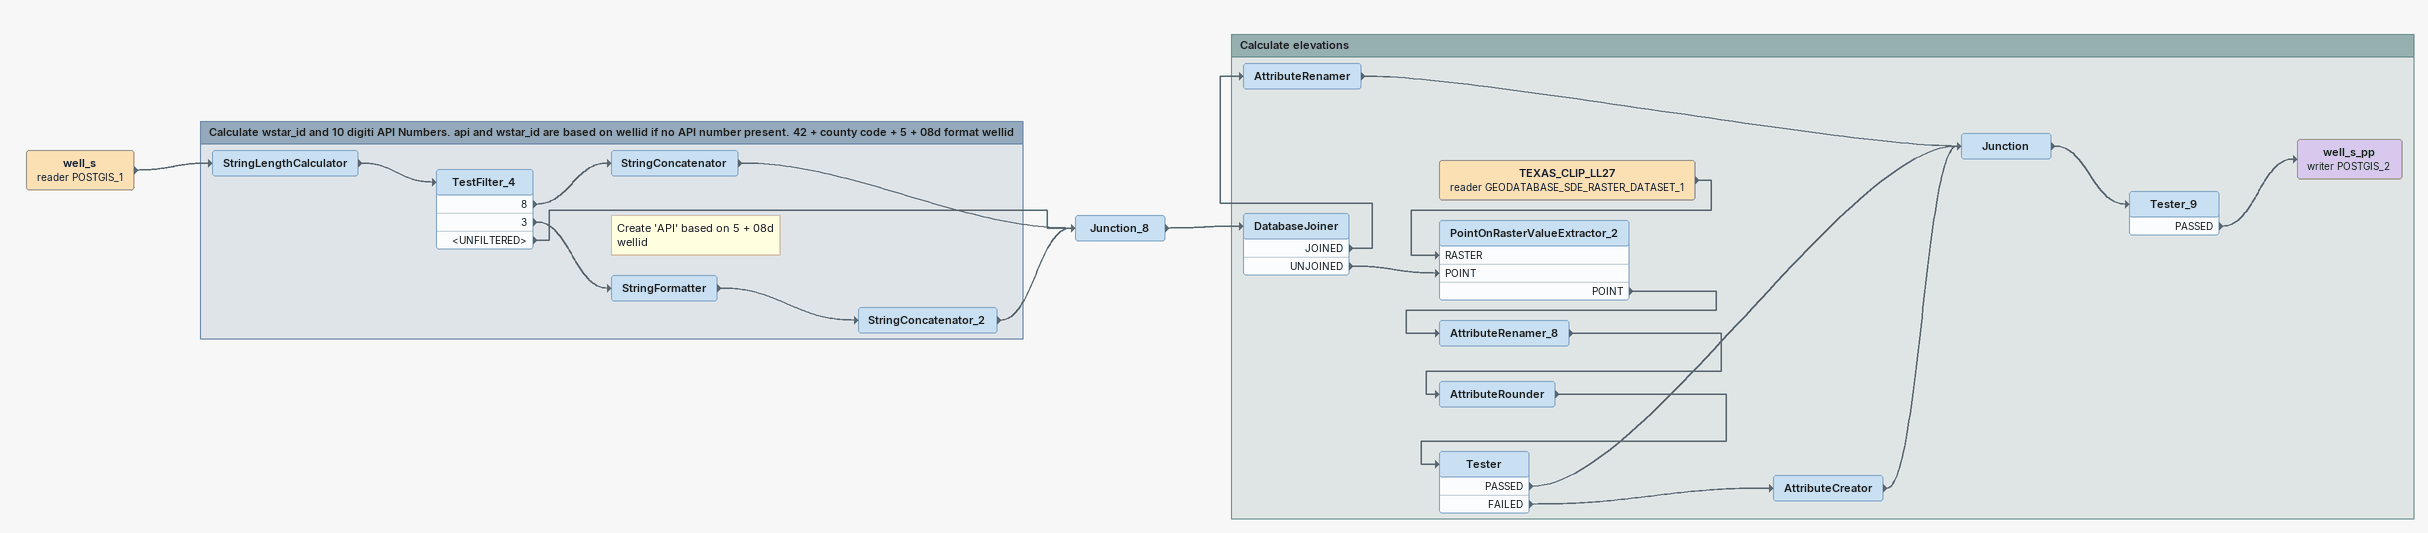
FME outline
well_s (reader POSTGIS_1)
    -> StringLengthCalculator
Junction_8
    -> DatabaseJoiner

Bookmark: Calculate wstar_id and 10 digiti API Numbers. api and wstar_id are based on wellid if no API number present. 42 + county code + 5 + 08d format wellid
StringLengthCalculator
    -> TestFilter_4
TestFilter_4
    8 -> StringConcatenator
    3 -> StringFormatter
    <UNFILTERED> -> Junction_8
StringConcatenator
    -> Junction_8
Note: Create 'API' based on 5 + 08d wellid
StringFormatter
    -> StringConcatenator_2
StringConcatenator_2
    -> Junction_8

Bookmark: Calculate elevations
DatabaseJoiner
    JOINED -> AttributeRenamer
    UNJOINED -> PointOnRasterValueExtractor_2 [POINT]
AttributeRenamer
    -> Junction
TEXAS_CLIP_LL27 (reader GEODATABASE_SDE_RASTER_DATASET_1)
    -> PointOnRasterValueExtractor_2 [RASTER]
PointOnRasterValueExtractor_2
    POINT -> AttributeRenamer_8
AttributeRenamer_8
    -> AttributeRounder
AttributeRounder
    -> Tester
Tester
    PASSED -> Junction
    FAILED -> AttributeCreator
AttributeCreator
    -> Junction
Junction
    -> Tester_9
Tester_9
    PASSED -> well_s_pp (writer POSTGIS_2)
well_s_pp (writer POSTGIS_2)
